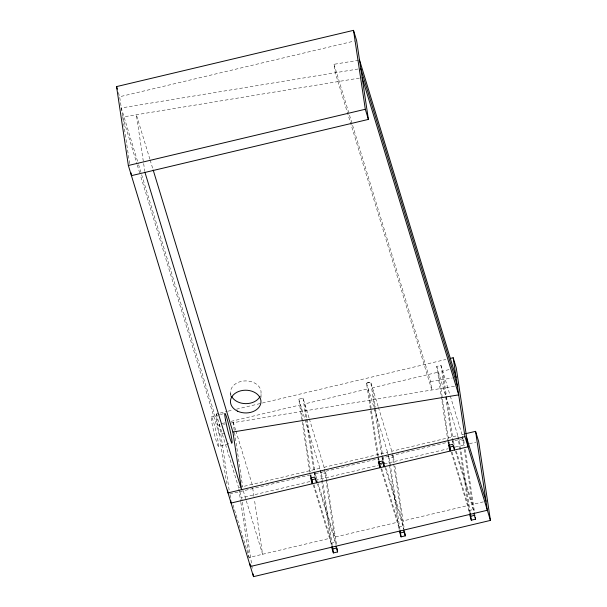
<?xml version="1.0" encoding="UTF-8"?>
<svg xmlns="http://www.w3.org/2000/svg" width="607" height="607" viewBox="0 0 607 607"><rect width="100%" height="100%" fill="white"/><g stroke="black" fill="none" stroke-linecap="round" stroke-linejoin="round"><path stroke-width="0.46" stroke-dasharray="3.04 2.28" d="M230.516 396.424L230.561 391.765M261.01 397.441L261.063 392.79M366.537 383.207L370.733 382.076L378.146 406.432M129.632 163.587L119.647 96.748L354.761 40.942M226.608 483.612L216.206 413.997L227.268 411.371M228.194 411.151L232.8 410.051M236.487 409.179L445.788 359.496M211.441 416.592L219.567 414.664M220.47 414.452L224.082 413.595M309.722 472.238L298.796 399.148L303.03 398.146L309.069 417.988M377.425 456.161L366.499 383.078L370.733 382.076L382.524 460.979M447.981 441.6L436.744 366.408L440.97 365.399L450.03 395.172M224.772 422.844L219.294 424.149L229.598 493.096M231.032 421.364L300.533 404.861L310.526 471.7M449.028 369.61L442.708 371.112L446.32 395.248M218.308 446.244A15.258 1.115 76.6 0 0 214.324 424.763A15.258 1.115 76.6 0 0 211.995 423.246A15.258 1.115 76.6 0 0 218.308 446.244L231.851 443.034M319.851 468.308L238.604 487.596L240.698 501.572M462.026 434.559L463.824 434.134M229.742 494.03L310.981 474.75L311.535 476.563M463.088 438.641L453.156 441.001L455.083 447.344M332.272 545.496L321.589 474.021L325.815 473.02L324.722 469.408M399.967 529.425L389.292 457.951L393.518 456.942L392.418 453.338M470.213 512.756L459.529 441.274L463.763 440.272L462.663 436.661M252.239 568.296L241.692 497.748L309.927 481.548M315.458 480.236L378.153 465.357M379.072 465.137L448.224 448.725M455.599 446.972L465.744 444.567M469.431 443.687L475.888 442.154M483.301 501.875L472.466 504.447L456.191 450.971M331.05 543.265L335.284 542.263M398.753 527.195L402.987 526.193M468.991 510.525L473.225 509.523M334.017 64.296L430.575 381.545L431.843 389.998L335.284 72.757L334.017 64.296L358.623 60.252M358.062 69.008L121.317 107.94L138.426 164.14M359.352 78.091L122.675 117.007L137.023 164.14M430.575 381.545L452.443 377.949M219.749 424.877L217.875 425.188L138.7 165.043M223.482 424.263L225.349 423.959M230.956 423.033L454.62 386.249M224.704 433.352L219.233 434.255L140.331 175.021M450.311 396.075L462.39 435.765M436.744 366.408L459.529 441.274M452.45 441.259L452.997 443.064M455.47 451.183L474.135 512.52M449.476 443.816L448.922 442.002L382.911 457.67L384.846 464.014M451.957 451.972L468.232 505.449L402.229 521.117L385.946 467.64M448.216 442.268L448.77 444.074M451.236 452.192L469.636 512.627M378.419 407.335L392.281 452.868M366.499 383.078L373.912 407.434M374.185 408.336L389.292 457.951M382.205 457.936L382.759 459.742M384.952 466.958L403.898 529.198M379.231 460.485L378.685 458.68L315.215 473.741L317.969 482.808M381.72 468.65L397.995 522.126L334.525 537.195L318.25 483.711M377.979 458.938L378.525 460.743M380.999 468.862L399.391 529.296M309.342 418.891L324.578 468.938M298.796 399.148L321.589 474.021M314.229 473.103L315.056 475.812M317.529 483.931L335.921 544.365M314.016 484.72L330.291 538.197L249.052 557.484L233.05 504.91M310.276 475.008L310.822 476.814M313.295 484.932L331.688 545.367M235.592 429.999L232.838 420.932L242.724 487.087M235.873 430.902L252.148 484.378L252.565 487.178M149.876 159.171L136.355 114.761L144.838 171.508M150.149 160.081L152.911 169.141M243.278 490.82L246.04 499.88M246.313 500.79L262.588 554.267L254.371 499.288M118.357 92.522L119.647 96.748M216.206 413.997L239.636 490.98M239.894 491.822L241.692 497.748M137.296 165.051L140.058 174.11M230.015 494.94L230.842 497.657M463.763 440.272L464.598 445.895M465.144 449.552L474.826 514.296M462.299 436.418L463.687 445.705M464.241 449.415L473.672 512.536M469.302 512.612L457.792 435.568L391.781 451.236L393.586 463.3M446.456 396.174L453.528 443.52M440.97 365.399L452.761 444.309M448.467 438.952L438.482 372.114L372.47 387.79L375.384 407.282M448.603 439.878L449.172 443.694M448.118 442.526L448.535 445.31M393.518 456.942L394.36 462.564M394.907 466.229L404.581 530.966M393.723 464.234L403.435 529.213M389.353 464.309L387.547 452.238L324.077 467.307L325.883 479.371M389.489 465.235L399.065 529.289M375.521 408.208L383.548 461.897M378.229 455.629L368.237 388.791L304.767 403.86L306.99 418.709M378.366 456.555L378.935 460.364M325.815 473.02L336.877 547.036M326.02 480.304L335.595 544.35M320.124 470.167L331.361 545.359M307.127 419.634L315.465 475.433M303.03 398.146L314.821 477.049M310.981 474.75L311.232 476.434M310.177 475.266L310.587 478.05M252.702 488.111L254.234 498.355M240.827 502.444L249.151 558.144M230.933 394.725A15.258 11.366 0.6 0 1 245.903 380.908A15.258 11.366 0.6 0 1 260.653 394.998"/><path stroke-width="0.91" d="M465.63 433.702L475.562 431.349L478.65 441.501L490.441 520.404L253.491 576.65L128.35 165.499L116.559 86.596L353.509 30.35L356.605 40.502L368.396 119.404L131.438 175.651L131.021 172.858M128.35 165.499L365.308 109.252L353.509 30.35M450.394 358.403L453.163 357.751L456.252 367.895L468.043 446.805L231.085 503.051L230.668 500.267M453.163 357.751L464.954 436.653L227.997 492.899L227.579 490.107M311.74 479.818L315.974 478.817M379.443 463.748L383.67 462.746M449.681 447.078L453.915 446.069M336.172 548.174L332.788 548.978L331.968 546.27M404.725 531.907L400.491 532.908L399.945 531.102M474.962 515.229L470.728 516.238L469.909 513.53M331.642 547.211L333.38 552.924L337.613 551.922L337.052 548.204M399.345 531.14L401.083 536.854L405.309 535.852L404.892 533.067M469.583 514.47L471.32 520.176L475.554 519.175L475.273 517.316M153.184 170.051L232.913 432.002L458.71 394.869L362.151 77.628M359.534 60.101L456.092 377.349M360.793 68.561L457.352 385.802M466.692 437.784L486.01 501.23M365.308 109.252L368.396 119.404M464.954 436.653L490.441 520.404M473.817 513.461L475.554 519.175M449.043 444.977L450.69 450.386M403.572 530.139L405.309 535.852M378.798 461.646L380.27 466.464M335.868 546.209L337.613 551.922M311.103 477.717L312.294 481.632M144.974 172.441L241.533 489.682L232.913 432.002M116.559 86.596L117.326 89.138M475.562 431.349L487.353 510.252L250.395 566.498L249.993 563.789M470.311 513.423L471.32 520.176M454.089 447.23L454.499 450.015L452.761 444.309L448.535 445.31L450.273 451.024L449.301 444.521M400.21 531.034L401.083 536.854M383.844 463.907L384.261 466.692L382.524 460.979L378.328 462.109L380.028 467.694L379.185 462.056M332.507 547.104L333.38 552.924M316.285 480.903L316.558 482.762L314.821 477.049L310.587 478.05L312.332 483.764L311.361 477.269M253.073 573.865L253.491 576.65M260.069 396.409A15.258 11.366 0.6 0 1 245.729 403.647A15.258 11.366 0.6 0 1 231.502 396.151M237.58 411.167A15.258 11.366 0.6 0 0 260.964 402.092A15.258 11.366 0.6 0 0 238.597 391.492A15.258 11.366 0.6 0 0 237.58 411.167M225.531 420.029A15.258 1.115 76.6 0 0 231.851 443.034A15.258 1.115 76.6 0 0 227.868 421.554A15.258 1.115 76.6 0 0 225.531 420.029"/></g></svg>
